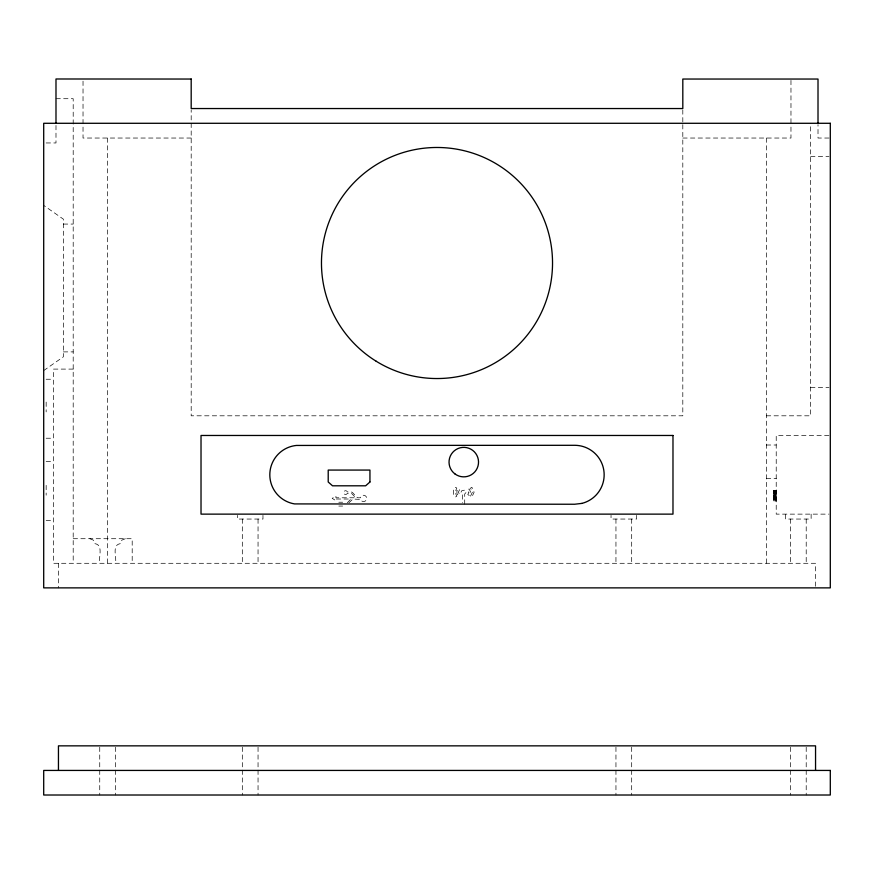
<?xml version="1.0" encoding="UTF-8"?>
<svg xmlns="http://www.w3.org/2000/svg" width="874" height="874" viewBox="0 0 874 874"><rect width="100%" height="100%" fill="white"/><g stroke="black" fill="none" stroke-linecap="round" stroke-linejoin="round"><path stroke-width="0.66" stroke-dasharray="4.37 3.28" d="M347.36 502.747L350.867 499.021L335.955 499.021L335.955 500.638L332.164 498.355L335.933 496.159L335.933 497.787L355.718 497.787L351.861 493.712A1.65 1.65 0 0 0 350.955 493.22L347.273 493.417A1.89 1.89 0 0 1 344.345 494.018A1.89 1.89 0 0 1 344.52 491.035A1.89 1.89 0 0 1 347.36 491.975L350.867 491.975A2.524 2.524 0 0 1 352.779 492.849L356.614 496.945A3.277 3.277 0 0 0 358.089 497.787L360.449 497.787A3.157 3.157 0 0 1 365.179 495.689A3.157 3.157 0 0 1 365.54 500.857A3.157 3.157 0 0 1 360.558 499.425L352.91 499.01L348.955 502.758M43.7 370.576L63.365 356.811L63.365 219.155L43.7 205.39M125.353 538.712L121.847 540.154L120.394 543.628C111.391 544.95 116.974 557.743 115.477 563.293M55.991 98.707L73.198 98.707L73.198 563.293M191.188 138.037L83.03 138.037L83.03 78.988M682.812 138.037L790.97 138.037L790.97 124.632M829.076 138.037L818.009 138.037L818.009 124.632M46.158 142.954L55.991 142.954L55.991 124.6M810.635 156.501L828.989 156.501M63.365 224.072L73.198 224.072M63.365 351.894L73.198 351.894M73.198 369.101L53.532 369.101L53.532 563.293L815.551 563.293L815.551 587.874M46.158 379.24L53.532 379.24M810.635 387.51L828.989 387.51M766.389 415.806L810.635 415.806L810.635 123.289M828.945 435.471L776.221 435.471L776.221 514.13L828.945 514.13M46.158 438.224L53.532 438.224M766.389 445.008L776.221 445.008M46.158 461.592L53.532 461.592M766.389 478.351L776.221 478.351M776.221 490.336L773.556 490.336L773.556 500.988L776.221 500.988M773.556 490.511L776.221 490.511M776.221 490.685L773.763 490.685L773.763 500.354L776.221 500.354M773.763 490.86L776.221 490.86M776.221 491.505L773.556 491.505L776.221 491.647M773.556 491.723L776.221 491.701M773.556 492.029L776.221 492.04M773.763 492.586L776.221 492.586L773.556 492.718M773.556 493.056L776.221 493.056M773.556 493.297L776.221 493.318M773.556 493.351L776.221 493.351M773.556 493.581L776.221 493.657M773.556 494.28L776.221 494.28M773.556 494.793L776.221 494.793M773.556 495.405L776.221 495.405M773.763 495.776L776.221 495.776M773.763 496.377L776.221 496.377M773.556 496.629L776.221 496.629M773.763 496.945L776.221 496.945M773.556 497.197L776.221 497.197M773.763 497.426L776.221 497.426M773.556 497.546L776.221 497.546M773.763 498.038L776.221 498.038M773.763 498.235L776.221 498.235M773.556 498.595L776.221 498.595M773.556 498.999L776.221 498.999M773.556 499.371L776.221 499.371M773.556 499.589L776.221 499.589M773.556 499.819L776.221 499.753M773.556 500.813L776.221 500.813M338.817 502.222L342.652 502.222M338.817 506.057L342.652 506.057M46.158 520.576L53.532 520.576M73.198 538.712L132.192 538.712L132.192 563.293M89.869 538.712L93.376 540.154L94.829 543.628C103.831 544.95 98.249 557.743 99.745 563.293M811.127 514.13L811.127 519.047L785.562 519.047L785.562 514.13M806.21 519.047L806.21 563.293M806.21 747.215L806.21 795.012M790.97 80.386L790.97 123.289M790.478 519.047L790.478 563.293M790.478 747.215L790.478 795.012M766.389 138.037L766.389 563.293M682.812 109.884L682.812 123.562M682.812 124.632L682.812 415.806L191.188 415.806L191.188 109.851M636.6 515.354L636.6 519.047L611.035 519.047L611.035 515.354M631.684 519.047L631.684 563.293M631.684 747.215L631.684 795.012M615.952 519.047L615.952 563.293M615.952 747.215L615.952 795.012M464.706 504.156L464.706 494.029L466.323 492.16L464.356 490.183L461.778 490.718L461.024 492.16L462.63 494.029L462.63 502.889M262.965 515.354L262.965 519.047L237.4 519.047L237.4 515.354M258.048 519.047L258.048 563.293M258.048 747.215L258.048 795.012M242.317 519.047L242.317 563.293M242.317 747.215L242.317 795.012M115.477 747.215L115.477 795.012M107.611 138.037L107.611 563.293M99.745 747.215L99.745 795.012M58.482 563.293L58.482 587.874M46.158 402.095L46.158 411.916M46.158 485.354L46.158 495.176M453.595 490.085L453.595 494.236L455.463 497.011L456.829 496.203L454.972 492.16L456.829 488.118L455.463 487.31L453.595 490.085M456.938 490.773L456.938 493.548L458.184 495.405L459.549 494.597L458.424 492.16L459.549 489.724L458.184 488.916L456.938 490.773M468.912 492.16L467.798 494.597L469.163 495.405L470.649 492.16L469.163 488.916L467.798 489.724L468.912 492.16M472.375 492.16L470.518 496.203L471.884 497.011L474.112 492.16L471.884 487.31L470.518 488.118L472.375 492.16"/><path stroke-width="1.31" d="M191.188 79.042L55.991 78.988L55.991 123.289M818.009 123.289L818.009 79.042L682.812 79.042L682.812 108.54L191.188 108.54L191.188 78.988M815.551 770.431L815.551 745.85L58.449 745.85L58.449 770.431M369.942 482L365.638 485.802L332.513 485.802L328.209 482L328.209 470.07L369.942 470.07L369.942 482M581.909 503.391L574.655 504.243L294.593 503.916A29.498 29.498 0 0 1 296.395 445.445L575.048 445.303A29.498 29.498 0 0 1 581.909 503.391M830.3 123.289L43.7 123.289L43.7 587.874L830.3 587.874L830.3 123.289M672.98 435.471L201.02 435.471L201.02 514.13L672.98 514.13L672.98 435.471M830.3 770.431L43.7 770.431L43.7 795.012L830.3 795.012L830.3 770.431M376.213 361.257A115.532 115.532 0 0 0 552.477 266.526A115.532 115.532 0 0 0 382.309 161.242A115.532 115.532 0 0 0 376.213 361.257M454.884 473.872A14.749 14.749 0 0 0 478.417 463.93A14.749 14.749 0 0 0 458.031 448.526A14.749 14.749 0 0 0 454.884 473.872"/></g></svg>
